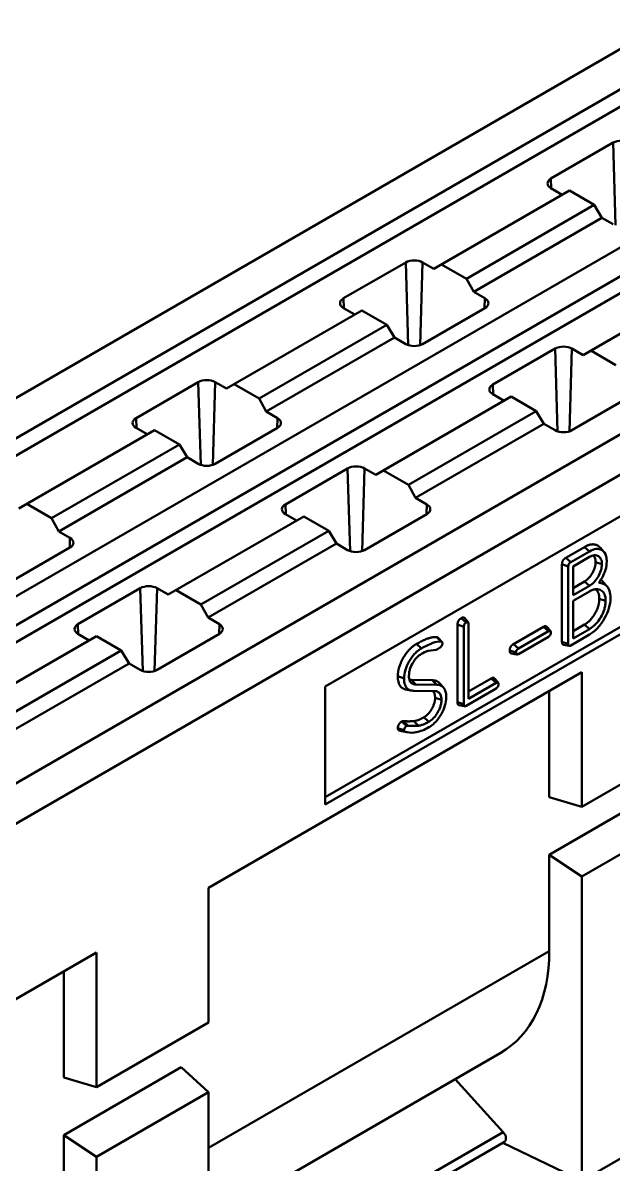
# Model space of a CAD drawing. Header units: millimetres. Extents: x 0 to 1485, y 0 to 1050.
# Drawn here: x 1145.4 to 1229.3, y 207.3 to 369.4 of the extents above; entities that cross this region are included whole.
import ezdxf

# ---------------------------------------------------------------- set-up
doc = ezdxf.new("R2010")
doc.units = ezdxf.units.MM
doc.header["$LTSCALE"] = 2.5
doc.layers.add('Sichtbar (ISO)', color=7, linetype='Continuous', lineweight=50)
doc.layers.add('Sichtbar schmal (ISO)', color=7, linetype='Continuous', lineweight=50)

msp = doc.modelspace()

# ---------------------------------------------------------------- linework, layer by layer
at = {"layer": 'Sichtbar (ISO)'}
for p, q in [((1397.715, 454.175), (1044.162, 250.051)), ((1416.1, 444.785), (1061.486, 240.049)), ((1066.082, 238.62), (1419.636, 442.744)), ((1067.143, 236.783), (1420.696, 440.907)), ((1038.151, 254.746), (1356.35, 438.458)), ((1043.101, 251.888), (1361.299, 435.6)), ((1439.081, 431.517), (1084.467, 226.781)), ((1090.477, 224.535), (1408.675, 408.247)), ((1188.399, 275.166), (1346.109, 366.22)), ((1220.445, 347.295), (1229.284, 352.398)), ((1345.213, 349.97), (1188.399, 259.433)), ((1346.109, 349.452), (1188.399, 258.398)), ((1203.813, 334.469), (1223.06, 345.581)), ((1222.036, 344.99), (1220.445, 345.909)), ((1226.595, 343.54), (1223.06, 345.581)), ((1208.446, 333.061), (1226.595, 343.54)), ((1227.693, 341.724), (1226.595, 343.54)), ((1227.693, 341.724), (1209.47, 331.203)), ((1229.284, 340.806), (1227.693, 341.724)), ((1190.983, 330.284), (1199.821, 335.388)), ((1202.222, 335.388), (1203.813, 334.469)), ((1204.911, 335.103), (1208.446, 333.061)), ((1208.446, 333.061), (1209.47, 331.203)), ((1225.026, 322.222), (1244.273, 333.334)), ((1209.47, 331.203), (1211.061, 330.284)), ((1174.35, 317.459), (1193.597, 328.571)), ((1192.574, 327.98), (1190.983, 328.898)), ((1197.133, 326.53), (1193.597, 328.571)), ((1211.061, 328.898), (1202.222, 323.795)), ((1178.984, 316.051), (1197.133, 326.53)), ((1198.23, 324.714), (1197.133, 326.53)), ((1198.23, 324.714), (1180.007, 314.193)), ((1199.821, 323.795), (1198.23, 324.714)), ((1212.196, 318.037), (1221.035, 323.14)), ((1223.435, 323.14), (1225.026, 322.222)), ((1226.124, 322.855), (1229.66, 320.814)), ((1161.52, 313.274), (1170.359, 318.377)), ((1172.759, 318.377), (1174.35, 317.459)), ((1175.448, 318.092), (1178.984, 316.051)), ((1195.564, 305.211), (1214.81, 316.323)), ((1213.787, 315.732), (1212.196, 316.651)), ((1218.346, 314.282), (1214.81, 316.323)), ((1232.274, 316.651), (1223.435, 311.548)), ((1178.984, 316.051), (1180.007, 314.193)), ((1180.007, 314.193), (1181.598, 313.274)), ((1200.197, 303.804), (1218.346, 314.282)), ((1219.444, 312.466), (1218.346, 314.282)), ((1144.888, 300.448), (1164.134, 311.56)), ((1163.111, 310.969), (1161.52, 311.888)), ((1167.67, 309.519), (1164.134, 311.56)), ((1181.598, 311.888), (1172.759, 306.785)), ((1201.22, 301.945), (1219.444, 312.466)), ((1221.035, 311.548), (1219.444, 312.466)), ((1149.521, 299.041), (1167.67, 309.519)), ((1168.768, 307.703), (1167.67, 309.519)), ((1168.768, 307.703), (1150.544, 297.182)), ((1170.359, 306.785), (1168.768, 307.703)), ((1182.733, 301.027), (1191.572, 306.13)), ((1193.973, 306.13), (1195.564, 305.211)), ((1196.661, 305.845), (1200.197, 303.804)), ((1200.197, 303.804), (1201.22, 301.945)), ((1201.22, 301.945), (1202.811, 301.027)), ((1145.985, 301.082), (1149.521, 299.041)), ((1149.521, 299.041), (1150.544, 297.182)), ((1166.101, 288.201), (1185.348, 299.313)), ((1184.324, 298.722), (1182.733, 299.641)), ((1188.883, 297.272), (1185.348, 299.313)), ((1202.811, 299.641), (1193.973, 294.537)), ((1150.544, 297.182), (1152.135, 296.264)), ((1170.734, 286.793), (1188.883, 297.272)), ((1189.981, 295.456), (1188.883, 297.272)), ((1171.758, 284.935), (1189.981, 295.456)), ((1191.572, 294.537), (1189.981, 295.456)), ((1152.135, 294.878), (1143.297, 289.775)), ((1222.546, 293.437), (1225.193, 294.965)), ((1223.253, 292.81), (1225.9, 294.338)), ((1223.595, 292.218), (1225.9, 293.549)), ((1227.416, 294.898), (1227.966, 294.276)), ((1222.015, 281.496), (1222.015, 292.517)), ((1222.912, 281.197), (1222.912, 292.218)), ((1223.595, 288.111), (1223.595, 292.218)), ((1153.27, 284.016), (1162.109, 289.119)), ((1164.51, 289.119), (1166.101, 288.201)), ((1167.198, 288.835), (1170.734, 286.793)), ((1223.595, 289.146), (1225.193, 290.068)), ((1225.9, 289.441), (1223.595, 288.111)), ((1223.595, 287.321), (1225.91, 288.658)), ((1227.879, 289.998), (1228.429, 289.377)), ((1223.595, 281.987), (1223.595, 287.321)), ((1170.734, 286.793), (1171.758, 284.935)), ((1171.758, 284.935), (1173.349, 284.016)), ((1207.178, 272.93), (1207.178, 283.95)), ((1208.074, 272.631), (1208.074, 283.652)), ((1208.154, 284.909), (1208.704, 284.288)), ((1208.758, 284.046), (1208.758, 273.421)), ((1219.813, 283.676), (1220.363, 283.055)), ((1223.595, 283.022), (1225.203, 283.95)), ((1136.638, 271.19), (1155.885, 282.303)), ((1154.861, 281.712), (1153.27, 282.63)), ((1159.42, 280.261), (1155.885, 282.303)), ((1173.349, 282.63), (1164.51, 277.527)), ((1204.438, 282.073), (1204.988, 281.451)), ((1215.128, 281.19), (1219.368, 283.638)), ((1215.835, 280.563), (1220.075, 283.011)), ((1220.075, 282.221), (1215.835, 279.773)), ((1225.91, 282.534), (1223.253, 281)), ((1225.91, 283.323), (1223.595, 281.987)), ((1223.017, 280.926), (1222.204, 281.092)), ((1141.271, 269.783), (1159.42, 280.261)), ((1160.518, 278.446), (1159.42, 280.261)), ((1202.991, 280.241), (1204.144, 280.374)), ((1215.599, 279.699), (1214.785, 279.865)), ((1142.295, 267.925), (1160.518, 278.446)), ((1162.109, 277.527), (1160.518, 278.446)), ((1171.795, 246.581), (1224.828, 277.2)), ((1224.828, 277.2), (1224.828, 258.059)), ((1200.625, 276.088), (1203.596, 276.043)), ((1204.634, 275.623), (1205.184, 275.002)), ((1208.758, 274.456), (1211.95, 276.299)), ((1208.758, 273.421), (1212.657, 275.672)), ((1212.394, 276.337), (1212.945, 275.716)), ((1188.399, 258.398), (1188.399, 275.166)), ((1200.607, 274.583), (1199.794, 274.749)), ((1203.897, 274.505), (1200.926, 274.55)), ((1201.246, 275.436), (1204.217, 275.39)), ((1212.657, 274.882), (1208.416, 272.434)), ((1220.214, 259.431), (1220.214, 274.536)), ((1208.18, 272.36), (1207.367, 272.525)), ((1201.625, 269.579), (1200.989, 270.232)), ((1200.032, 268.658), (1199.218, 268.824)), ((1224.828, 258.059), (1240.738, 267.245)), ((1236.866, 260.88), (1220.214, 251.266)), ((1220.214, 259.431), (1224.828, 258.059)), ((1240.738, 257.352), (1224.828, 248.167)), ((1224.828, 248.167), (1220.214, 251.266)), ((1220.214, 237.589), (1220.214, 251.266)), ((1224.828, 248.167), (1224.828, 204.94)), ((1171.795, 227.441), (1171.795, 246.581)), ((1101.084, 205.756), (1155.885, 237.395)), ((1155.885, 237.395), (1155.885, 218.255)), ((1151.271, 219.626), (1151.271, 234.732)), ((1155.885, 218.255), (1171.795, 227.441)), ((1213.232, 223.074), (1171.795, 199.15)), ((1167.923, 221.076), (1151.271, 211.461)), ((1167.923, 221.076), (1171.795, 217.548)), ((1151.271, 219.626), (1155.885, 218.255)), ((1213.68, 211.863), (1206.832, 219.379)), ((1171.795, 217.548), (1155.885, 208.362)), ((1171.795, 174.321), (1171.795, 217.548)), ((1240.738, 214.125), (1224.828, 204.94)), ((1155.885, 208.362), (1151.271, 211.461)), ((1151.271, 197.785), (1151.271, 211.461)), ((1213.84, 210.502), (1171.795, 186.227)), ((1224.828, 204.94), (1213.615, 210.372)), ((1155.885, 208.362), (1155.885, 165.135))]:
    msp.add_line(p, q, dxfattribs=at)
for centre, major_axis, ratio, start_param, end_param in [((1230.485, 351.705), (1.698, 0), 0.5773503, 0.7853982, 2.3561945), ((1221.646, 346.602), (-1.698, 0), 0.5773503, 5.4977871, 7.0685835), ((1201.022, 334.694), (1.698, 0), 0.5773503, 0.7853982, 2.3561945), ((1192.183, 329.591), (-1.698, 0), 0.5773503, 5.4977871, 7.0685835), ((1209.861, 329.591), (1.698, 0), 0.5773503, 5.4977871, 7.0685835), ((1201.022, 324.488), (-1.698, 0), 0.5773503, 0.7853982, 2.3561945), ((1222.235, 322.447), (1.698, 0), 0.5773503, 0.7853982, 2.3561945), ((1171.559, 317.684), (1.698, 0), 0.5773503, 0.7853982, 2.3561945), ((1213.396, 317.344), (-1.698, 0), 0.5773503, 5.4977871, 7.0685835), ((1162.72, 312.581), (-1.698, 0), 0.5773503, 5.4977871, 7.0685835), ((1180.398, 312.581), (1.698, 0), 0.5773503, 5.4977871, 7.0685835), ((1222.235, 312.241), (-1.698, 0), 0.5773503, 0.7853982, 2.3561945), ((1171.559, 307.478), (-1.698, 0), 0.5773503, 0.7853982, 2.3561945), ((1192.772, 305.437), (1.698, 0), 0.5773503, 0.7853982, 2.3561945), ((1183.933, 300.334), (-1.698, 0), 0.5773503, 5.4977871, 7.0685835), ((1201.611, 300.334), (1.698, 0), 0.5773503, 5.4977871, 7.0685835), ((1150.935, 295.571), (1.698, 0), 0.5773503, 5.4977871, 7.0685835), ((1192.772, 295.23), (-1.698, 0), 0.5773503, 0.7853982, 2.3561945), ((1163.309, 288.426), (1.698, 0), 0.5773503, 0.7853982, 2.3561945), ((1154.471, 283.323), (-1.698, 0), 0.5773503, 5.4977871, 7.0685835), ((1172.148, 283.323), (1.698, 0), 0.5773503, 5.4977871, 7.0685835), ((1163.309, 278.22), (-1.698, 0), 0.5773503, 0.7853982, 2.3561945), ((1196.376, 249.138), (17.709, -25.523), 0.6252357, 6.2312405, 7.0166387), ((1213.296, 211.343), (0.571, -0.823), 0.6252357, 6.2312405, 8.0638362)]:
    msp.add_ellipse(centre, major_axis=major_axis, ratio=ratio, start_param=start_param, end_param=end_param, dxfattribs=at)
for points, degree, knots in [([(1225.193, 294.965), (1226.315, 295.613), (1227.273, 295.06), (1227.416, 294.898)], 2, [0, 0, 0, 1, 1.2481698, 1.2481698, 1.2481698]), ([(1225.9, 294.338), (1226.237, 294.532), (1226.566, 294.659), (1227.158, 294.717), (1227.406, 294.665), (1227.793, 294.455), (1228.016, 294.29), (1228.239, 293.822), (1228.287, 293.667), (1228.352, 293.32), (1228.367, 293.127), (1228.367, 292.925)], 3, [0, 0, 0, 0, 0.28559866, 0.28559866, 0.54374943, 0.54374943, 0.74308044, 0.74308044, 0.82616147, 0.82616147, 0.91398396, 0.91398396, 0.91398396, 0.91398396]), ([(1227.684, 292.53), (1227.684, 292.8), (1227.643, 293.037), (1227.468, 293.42), (1227.346, 293.557), (1227.049, 293.744), (1226.858, 293.812), (1226.502, 293.786), (1226.387, 293.761), (1226.147, 293.678), (1226.024, 293.62), (1225.9, 293.549)], 3, [0, 0, 0, 0, 0.19779715, 0.19779715, 0.38495371, 0.38495371, 0.56238338, 0.56238338, 0.64251349, 0.64251349, 0.72473973, 0.72473973, 0.72473973, 0.72473973]), ([(1222.912, 292.218), (1222.912, 292.279), (1222.916, 292.363), (1222.952, 292.494), (1222.968, 292.531), (1222.999, 292.587), (1223.019, 292.617), (1223.074, 292.678), (1223.103, 292.705), (1223.171, 292.759), (1223.213, 292.787), (1223.253, 292.81)], 3, [0, 0, 0, 0, 0.04493859, 0.04493859, 0.07151546, 0.07151546, 0.09679736, 0.09679736, 0.12063391, 0.12063391, 0.1534914, 0.1534914, 0.1534914, 0.1534914]), ([(1225.9, 289.441), (1226.137, 289.578), (1226.367, 289.758), (1226.79, 290.206), (1226.971, 290.452), (1227.279, 290.972), (1227.434, 291.282), (1227.589, 291.784), (1227.625, 291.936), (1227.672, 292.24), (1227.684, 292.388), (1227.684, 292.53)], 3, [0, 0, 0, 0, 0.20092025, 0.20092025, 0.3889759, 0.3889759, 0.56372958, 0.56372958, 0.64187452, 0.64187452, 0.72206559, 0.72206559, 0.72206559, 0.72206559]), ([(1228.367, 292.925), (1228.367, 292.542), (1228.314, 292.135), (1228.073, 291.325), (1227.909, 290.951), (1227.614, 290.431), (1227.535, 290.305), (1227.243, 289.863)], 3, [0, 0, 0, 0, 0.28183571, 0.28183571, 0.53354879, 0.53354879, 0.64028706, 0.64028706, 0.64028706, 0.64028706]), ([(1228.215, 287.327), (1228.215, 287.685), (1228.162, 288.004), (1227.934, 288.507), (1227.775, 288.685), (1227.393, 288.922), (1227.15, 289.005), (1226.694, 288.97), (1226.545, 288.937), (1226.233, 288.828), (1226.072, 288.751), (1225.91, 288.658)], 3, [0, 0, 0, 0, 0.26329314, 0.26329314, 0.50591098, 0.50591098, 0.73084785, 0.73084785, 0.83443624, 0.83443624, 0.94148044, 0.94148044, 0.94148044, 0.94148044]), ([(1227.243, 289.863), (1227.769, 289.804), (1228.045, 289.749), (1228.535, 289.283), (1228.67, 289.051), (1228.858, 288.455), (1228.899, 288.094), (1228.899, 287.71)], 3, [0.1294091, 0.1294091, 0.1294091, 0.1294091, 0.7612243, 0.7612243, 1.1423953, 1.1423953, 1.5572534, 1.5572534, 1.5572534, 1.5572534]), ([(1228.899, 287.71), (1228.899, 287.255), (1228.831, 286.774), (1228.537, 285.788), (1228.329, 285.318), (1227.784, 284.347), (1227.457, 283.882), (1226.903, 283.286), (1226.716, 283.111), (1226.321, 282.792), (1226.116, 282.653), (1225.91, 282.534)], 3, [0, 0, 0, 0, 0.3345457, 0.3345457, 0.6496345, 0.6496345, 1.0030332, 1.0030332, 1.174353, 1.174353, 1.3532794, 1.3532794, 1.3532794, 1.3532794]), ([(1225.91, 283.323), (1226.22, 283.503), (1226.522, 283.738), (1227.073, 284.319), (1227.306, 284.637), (1227.705, 285.313), (1227.895, 285.701), (1228.092, 286.339), (1228.138, 286.539), (1228.2, 286.941), (1228.215, 287.137), (1228.215, 287.327)], 3, [0, 0, 0, 0, 0.26329314, 0.26329314, 0.50591098, 0.50591098, 0.73427362, 0.73427362, 0.84175023, 0.84175023, 0.9530675, 0.9530675, 0.9530675, 0.9530675]), ([(1208.074, 283.652), (1208.074, 283.713), (1208.079, 283.796), (1208.115, 283.928), (1208.131, 283.965), (1208.162, 284.021), (1208.182, 284.05), (1208.236, 284.112), (1208.265, 284.138), (1208.334, 284.193), (1208.376, 284.22), (1208.416, 284.244)], 3, [0, 0, 0, 0, 0.04493859, 0.04493859, 0.07151546, 0.07151546, 0.09679736, 0.09679736, 0.12063391, 0.12063391, 0.1534914, 0.1534914, 0.1534914, 0.1534914]), ([(1208.416, 284.244), (1208.469, 284.274), (1208.539, 284.309), (1208.635, 284.323), (1208.659, 284.318), (1208.692, 284.302), (1208.708, 284.288), (1208.734, 284.24), (1208.742, 284.211), (1208.755, 284.14), (1208.758, 284.093), (1208.758, 284.046)], 3, [0, 0, 0, 0, 0.04493859, 0.04493859, 0.07151546, 0.07151546, 0.09679736, 0.09679736, 0.12063391, 0.12063391, 0.1534914, 0.1534914, 0.1534914, 0.1534914]), ([(1220.075, 283.011), (1220.128, 283.041), (1220.198, 283.076), (1220.294, 283.09), (1220.318, 283.085), (1220.351, 283.069), (1220.367, 283.055), (1220.393, 283.007), (1220.401, 282.978), (1220.414, 282.907), (1220.417, 282.86), (1220.417, 282.814)], 3, [0, 0, 0, 0, 0.04493859, 0.04493859, 0.07151546, 0.07151546, 0.09679736, 0.09679736, 0.12063391, 0.12063391, 0.1534914, 0.1534914, 0.1534914, 0.1534914]), ([(1220.417, 282.814), (1220.417, 282.752), (1220.412, 282.669), (1220.377, 282.537), (1220.36, 282.5), (1220.329, 282.444), (1220.31, 282.415), (1220.255, 282.353), (1220.226, 282.327), (1220.158, 282.272), (1220.116, 282.245), (1220.075, 282.221)], 3, [0, 0, 0, 0, 0.04493859, 0.04493859, 0.07151546, 0.07151546, 0.09679736, 0.09679736, 0.12063391, 0.12063391, 0.1534914, 0.1534914, 0.1534914, 0.1534914]), ([(1202.05, 280.568), (1201.879, 280.469), (1201.708, 280.353), (1201.38, 280.088), (1201.225, 279.943), (1200.735, 279.414), (1200.471, 279.013), (1200.061, 278.282), (1199.89, 277.896), (1199.648, 277.084), (1199.593, 276.688), (1199.593, 276.312)], 3, [-0.99985484, -0.99985484, -0.99985484, -0.99985484, -0.88686701, -0.88686701, -0.77896186, -0.77896186, -0.5347504, -0.5347504, -0.27583961, -0.27583961, 0, 0, 0, 0]), ([(1204.817, 281.526), (1204.469, 281.562), (1204.063, 281.475), (1203.146, 281.16), (1202.582, 280.876), (1202.05, 280.568)], 3, [-0.79367974, -0.79367974, -0.79367974, -0.79367974, -0.45164545, -0.45164545, 0, 0, 0, 0]), ([(1204.144, 280.374), (1204.26, 280.441), (1204.376, 280.508), (1204.565, 280.617), (1204.638, 280.657), (1204.758, 280.731), (1204.796, 280.765), (1204.878, 280.854), (1204.916, 280.913), (1204.98, 281.027), (1205.001, 281.081), (1205.029, 281.173), (1205.039, 281.226), (1205.039, 281.285)], 3, [-0.22006132, -0.22006132, -0.22006132, -0.22006132, -0.16772333, -0.16772333, -0.13482097, -0.13482097, -0.11382165, -0.11382165, -0.08309873, -0.08309873, -0.04340868, -0.04340868, 0, 0, 0, 0]), ([(1205.039, 281.285), (1205.039, 281.324), (1205.034, 281.359), (1205.013, 281.42), (1204.997, 281.444), (1204.935, 281.502), (1204.876, 281.519), (1204.817, 281.526)], 3, [-0.11484831, -0.11484831, -0.11484831, -0.11484831, -0.08653711, -0.08653711, -0.05836858, -0.05836858, -0.00007207, -0.00007207, -0.00007207, -0.00007207]), ([(1215.493, 279.97), (1215.493, 280.032), (1215.498, 280.115), (1215.533, 280.247), (1215.55, 280.284), (1215.581, 280.34), (1215.601, 280.369), (1215.655, 280.431), (1215.684, 280.457), (1215.752, 280.512), (1215.794, 280.539), (1215.835, 280.563)], 3, [0, 0, 0, 0, 0.04493859, 0.04493859, 0.07151546, 0.07151546, 0.09679736, 0.09679736, 0.12063391, 0.12063391, 0.1534914, 0.1534914, 0.1534914, 0.1534914]), ([(1223.253, 281), (1223.2, 280.97), (1223.13, 280.935), (1223.035, 280.921), (1223.011, 280.926), (1222.977, 280.942), (1222.962, 280.956), (1222.936, 281.004), (1222.928, 281.033), (1222.914, 281.104), (1222.912, 281.151), (1222.912, 281.197)], 3, [0, 0, 0, 0, 0.04493859, 0.04493859, 0.07151546, 0.07151546, 0.09679736, 0.09679736, 0.12063391, 0.12063391, 0.1534914, 0.1534914, 0.1534914, 0.1534914]), ([(1200.276, 276.696), (1200.276, 276.839), (1200.288, 276.988), (1200.336, 277.294), (1200.371, 277.448), (1200.529, 277.957), (1200.686, 278.268), (1200.987, 278.776), (1201.166, 279.02), (1201.586, 279.464), (1201.815, 279.643), (1202.05, 279.779)], 3, [-0.70538132, -0.70538132, -0.70538132, -0.70538132, -0.62887478, -0.62887478, -0.55436725, -0.55436725, -0.38580198, -0.38580198, -0.19979467, -0.19979467, 0, 0, 0, 0]), ([(1215.835, 279.773), (1215.782, 279.743), (1215.712, 279.708), (1215.616, 279.694), (1215.592, 279.699), (1215.559, 279.715), (1215.543, 279.729), (1215.517, 279.777), (1215.509, 279.806), (1215.496, 279.877), (1215.493, 279.924), (1215.493, 279.97)], 3, [0, 0, 0, 0, 0.04493859, 0.04493859, 0.07151546, 0.07151546, 0.09679736, 0.09679736, 0.12063391, 0.12063391, 0.1534914, 0.1534914, 0.1534914, 0.1534914]), ([(1199.593, 276.312), (1199.593, 275.978), (1199.629, 275.664), (1199.806, 275.139), (1199.941, 274.937), (1200.346, 274.625), (1200.624, 274.555), (1200.926, 274.55)], 3, [-0.77376388, -0.77376388, -0.77376388, -0.77376388, -0.52804512, -0.52804512, -0.2887357, -0.2887357, 0, 0, 0, 0]), ([(1201.246, 275.436), (1201.061, 275.438), (1200.89, 275.475), (1200.598, 275.647), (1200.484, 275.778), (1200.314, 276.161), (1200.276, 276.415), (1200.276, 276.696)], 3, [-0.55831717, -0.55831717, -0.55831717, -0.55831717, -0.38254405, -0.38254405, -0.20582246, -0.20582246, 0, 0, 0, 0]), ([(1212.657, 275.672), (1212.71, 275.702), (1212.78, 275.737), (1212.875, 275.751), (1212.899, 275.746), (1212.933, 275.729), (1212.948, 275.716), (1212.974, 275.668), (1212.983, 275.639), (1212.996, 275.568), (1212.998, 275.521), (1212.998, 275.474)], 3, [0, 0, 0, 0, 0.04493859, 0.04493859, 0.07151546, 0.07151546, 0.09679736, 0.09679736, 0.12063391, 0.12063391, 0.1534914, 0.1534914, 0.1534914, 0.1534914]), ([(1203.897, 274.505), (1204.089, 274.502), (1204.266, 274.464), (1204.563, 274.288), (1204.678, 274.156), (1204.848, 273.775), (1204.886, 273.523), (1204.886, 273.245)], 3, [-0.56396359, -0.56396359, -0.56396359, -0.56396359, -0.38178798, -0.38178798, -0.20449161, -0.20449161, 0, 0, 0, 0]), ([(1205.57, 273.628), (1205.57, 273.959), (1205.534, 274.269), (1205.357, 274.795), (1205.221, 274.998), (1204.809, 275.314), (1204.525, 275.385), (1204.217, 275.39)], 3, [-0.7793504, -0.7793504, -0.7793504, -0.7793504, -0.53612266, -0.53612266, -0.2942444, -0.2942444, 0, 0, 0, 0]), ([(1212.998, 275.474), (1212.998, 275.413), (1212.994, 275.329), (1212.958, 275.198), (1212.942, 275.161), (1212.911, 275.105), (1212.891, 275.075), (1212.836, 275.014), (1212.807, 274.987), (1212.739, 274.933), (1212.697, 274.905), (1212.657, 274.882)], 3, [0, 0, 0, 0, 0.04493859, 0.04493859, 0.07151546, 0.07151546, 0.09679736, 0.09679736, 0.12063391, 0.12063391, 0.1534914, 0.1534914, 0.1534914, 0.1534914]), ([(1203.113, 269.372), (1203.284, 269.471), (1203.454, 269.587), (1203.783, 269.852), (1203.938, 269.997), (1204.427, 270.526), (1204.691, 270.927), (1205.102, 271.658), (1205.273, 272.044), (1205.515, 272.856), (1205.57, 273.253), (1205.57, 273.628)], 3, [-0.99985484, -0.99985484, -0.99985484, -0.99985484, -0.88686701, -0.88686701, -0.77896186, -0.77896186, -0.5347504, -0.5347504, -0.27583961, -0.27583961, 0, 0, 0, 0]), ([(1204.886, 273.245), (1204.886, 273.101), (1204.875, 272.953), (1204.827, 272.648), (1204.791, 272.494), (1204.635, 271.994), (1204.481, 271.685), (1204.171, 271.163), (1203.991, 270.917), (1203.572, 270.474), (1203.346, 270.296), (1203.113, 270.161)], 3, [-0.72473973, -0.72473973, -0.72473973, -0.72473973, -0.64251349, -0.64251349, -0.56238338, -0.56238338, -0.38495371, -0.38495371, -0.19779715, -0.19779715, 0, 0, 0, 0]), ([(1208.416, 272.434), (1208.363, 272.403), (1208.293, 272.368), (1208.197, 272.354), (1208.173, 272.359), (1208.14, 272.376), (1208.124, 272.39), (1208.098, 272.438), (1208.09, 272.466), (1208.077, 272.538), (1208.074, 272.584), (1208.074, 272.631)], 3, [0, 0, 0, 0, 0.04493859, 0.04493859, 0.07151546, 0.07151546, 0.09679736, 0.09679736, 0.12063391, 0.12063391, 0.1534914, 0.1534914, 0.1534914, 0.1534914]), ([(1200.144, 269.591), (1200.093, 269.645), (1200.042, 269.699), (1199.839, 269.917), (1199.685, 270.08), (1199.533, 270.243)], 3, [0.10337876, 0.10337876, 0.10337876, 0.10337876, 0.15501451, 0.15501451, 0.31021999, 0.31021999, 0.31021999, 0.31021999]), ([(1199.935, 269.553), (1199.911, 269.54), (1199.887, 269.524), (1199.843, 269.488), (1199.822, 269.469), (1199.753, 269.394), (1199.715, 269.335), (1199.651, 269.219), (1199.63, 269.166), (1199.602, 269.074), (1199.593, 269.02), (1199.593, 268.961)], 3, [-0.14029151, -0.14029151, -0.14029151, -0.14029151, -0.12660089, -0.12660089, -0.1140491, -0.1140491, -0.08309873, -0.08309873, -0.04340868, -0.04340868, 0, 0, 0, 0]), ([(1199.754, 268.729), (1199.984, 268.658), (1200.516, 268.512), (1201.892, 268.77), (1202.497, 269.016), (1203.113, 269.372)], 3, [-1.2327421, -1.2327421, -1.2327421, -1.2327421, -0.5227818, -0.5227818, 0, 0, 0, 0]), ([(1200.144, 269.591), (1200.104, 269.593), (1200.06, 269.592), (1199.982, 269.576), (1199.954, 269.565), (1199.935, 269.553)], 3, [-0.037500232, -0.037500232, -0.037500232, -0.037500232, -0.016844873, -0.016844873, 0, 0, 0, 0]), ([(1201.625, 269.579), (1201.45, 269.57), (1201.105, 269.554), (1200.565, 269.557), (1200.336, 269.565), (1200.144, 269.591)], 3, [-0.51921132, -0.51921132, -0.51921132, -0.51921132, -0.19204364, -0.19204364, -0.00128535, -0.00128535, -0.00128535, -0.00128535]), ([(1203.113, 270.161), (1202.848, 270.008), (1202.584, 269.878), (1201.992, 269.649), (1201.755, 269.602), (1201.625, 269.579)], 3, [-0.18897396, -0.18897396, -0.18897396, -0.18897396, -0.10935917, -0.10935917, -0.00857762, -0.00857762, -0.00857762, -0.00857762]), ([(1199.593, 268.961), (1199.593, 268.929), (1199.596, 268.899), (1199.61, 268.847), (1199.621, 268.825), (1199.672, 268.755), (1199.727, 268.737), (1199.754, 268.729)], 3, [-0.045057165, -0.045057165, -0.045057165, -0.045057165, -0.035542891, -0.035542891, -0.026413316, -0.026413316, -0.001384546, -0.001384546, -0.001384546, -0.001384546])]:
    msp.add_open_spline(points, degree=degree, knots=knots, dxfattribs=at)
for points, degree in [([(1222.015, 292.517), (1222.015, 293.13), (1222.546, 293.437)], 2), ([(1226.787, 292.829), (1226.787, 293.479), (1226.436, 293.768)], 2), ([(1225.193, 290.068), (1225.852, 290.449), (1226.787, 292.068), (1226.787, 292.829)], 2), ([(1227.522, 290.287), (1227.724, 290.173), (1227.879, 289.998)], 2), ([(1227.318, 287.626), (1227.318, 288.605), (1226.754, 288.972)], 2), ([(1225.203, 283.95), (1226.088, 284.462), (1227.318, 286.592), (1227.318, 287.626)], 2), ([(1207.178, 283.95), (1207.178, 284.564), (1207.709, 284.871)], 2), ([(1207.709, 284.871), (1208.026, 285.054), (1208.154, 284.909)], 2), ([(1219.368, 283.638), (1219.685, 283.821), (1219.813, 283.676)], 2), ([(1201.343, 281.195), (1203.222, 282.28), (1204.206, 282.178)], 2), ([(1204.206, 282.178), (1204.359, 282.161), (1204.438, 282.073)], 2), ([(1198.696, 276.611), (1198.696, 277.872), (1200.251, 280.565), (1201.343, 281.195)], 2), ([(1214.596, 280.269), (1214.596, 280.883), (1215.128, 281.19)], 2), ([(1222.204, 281.092), (1222.015, 281.13), (1222.015, 281.496)], 2), ([(1202.05, 279.779), (1202.339, 279.946), (1202.648, 280.102), (1202.991, 280.241)], 3), ([(1214.785, 279.865), (1214.596, 279.903), (1214.596, 280.269)], 2), ([(1199.794, 274.749), (1198.696, 274.972), (1198.696, 276.611)], 2), ([(1200.344, 276.127), (1200.471, 276.09), (1200.625, 276.088)], 2), ([(1203.596, 276.043), (1204.272, 276.032), (1204.634, 275.623)], 2), ([(1211.95, 276.299), (1212.266, 276.482), (1212.394, 276.337)], 2), ([(1203.99, 273.543), (1203.99, 274.244), (1203.639, 274.509)], 2), ([(1202.406, 270.788), (1203.055, 271.163), (1203.99, 272.782), (1203.99, 273.543)], 2), ([(1207.367, 272.525), (1207.178, 272.564), (1207.178, 272.93)], 2), ([(1200.989, 270.232), (1201.638, 270.345), (1202.406, 270.788)], 2), ([(1198.696, 269.26), (1198.696, 269.51), (1199.011, 270.056), (1199.228, 270.181)], 2), ([(1198.932, 268.897), (1198.696, 268.965), (1198.696, 269.26)], 2), ([(1199.228, 270.181), (1199.355, 270.254), (1199.533, 270.243)], 2), ([(1199.533, 270.243), (1199.995, 270.181), (1200.989, 270.232)], 2), ([(1199.218, 268.824), (1199.073, 268.853), (1198.932, 268.897)], 2)]:
    msp.add_open_spline(points, degree=degree, dxfattribs=at)
at = {"layer": 'Sichtbar schmal (ISO)'}
for p, q in [((1229.284, 352.398), (1229.633, 340.651)), ((1220.445, 347.295), (1220.487, 345.884)), ((1199.821, 335.388), (1200.171, 323.64)), ((1202.222, 335.388), (1201.873, 323.64)), ((1190.983, 330.284), (1191.024, 328.874)), ((1211.061, 330.284), (1211.019, 328.874)), ((1221.035, 323.14), (1221.384, 311.393)), ((1223.435, 323.14), (1223.086, 311.393)), ((1170.359, 318.377), (1170.708, 306.63)), ((1172.759, 318.377), (1172.41, 306.63)), ((1212.196, 318.037), (1212.238, 316.627)), ((1161.52, 313.274), (1161.562, 311.864)), ((1181.598, 313.274), (1181.556, 311.864)), ((1191.572, 306.13), (1191.921, 294.382)), ((1193.973, 306.13), (1193.623, 294.382)), ((1182.733, 301.027), (1182.775, 299.616)), ((1202.811, 301.027), (1202.769, 299.616)), ((1152.135, 296.264), (1152.093, 294.853)), ((1222.546, 293.437), (1223.253, 292.81)), ((1225.193, 294.965), (1225.9, 294.338)), ((1222.015, 292.517), (1222.912, 292.218)), ((1226.787, 292.829), (1227.684, 292.53)), ((1162.109, 289.119), (1162.458, 277.372)), ((1164.51, 289.119), (1164.161, 277.372)), ((1225.193, 290.068), (1225.9, 289.441)), ((1227.318, 287.626), (1228.215, 287.327)), ((1153.27, 284.016), (1153.312, 282.606)), ((1173.349, 284.016), (1173.307, 282.606)), ((1207.178, 283.95), (1208.074, 283.652)), ((1207.709, 284.871), (1208.416, 284.244)), ((1225.203, 283.95), (1225.91, 283.323)), ((1219.368, 283.638), (1220.075, 283.011)), ((1201.343, 281.195), (1202.05, 280.568)), ((1215.128, 281.19), (1215.835, 280.563)), ((1222.015, 281.496), (1222.912, 281.197)), ((1214.596, 280.269), (1215.493, 279.97)), ((1198.696, 276.611), (1199.593, 276.312)), ((1200.625, 276.088), (1201.246, 275.436)), ((1203.596, 276.043), (1204.217, 275.39)), ((1211.95, 276.299), (1212.657, 275.672)), ((1203.99, 273.543), (1204.886, 273.245)), ((1207.178, 272.93), (1208.074, 272.631)), ((1202.406, 270.788), (1203.113, 270.161)), ((1198.696, 269.26), (1199.593, 268.961)), ((1199.228, 270.181), (1199.935, 269.553)), ((1198.932, 268.897), (1199.754, 268.729)), ((1171.795, 209.634), (1220.214, 237.589)), ((1213.68, 211.863), (1171.795, 187.681))]:
    msp.add_line(p, q, dxfattribs=at)
msp.add_open_spline([(1204.817, 281.526), (1204.766, 281.58), (1204.715, 281.635), (1204.512, 281.851), (1204.358, 282.015), (1204.206, 282.178)], degree=3, knots=[-0.20646025, -0.20646025, -0.20646025, -0.20646025, -0.1548561, -0.1548561, 0, 0, 0, 0], dxfattribs=at)

doc.saveas('drawing.dxf')
